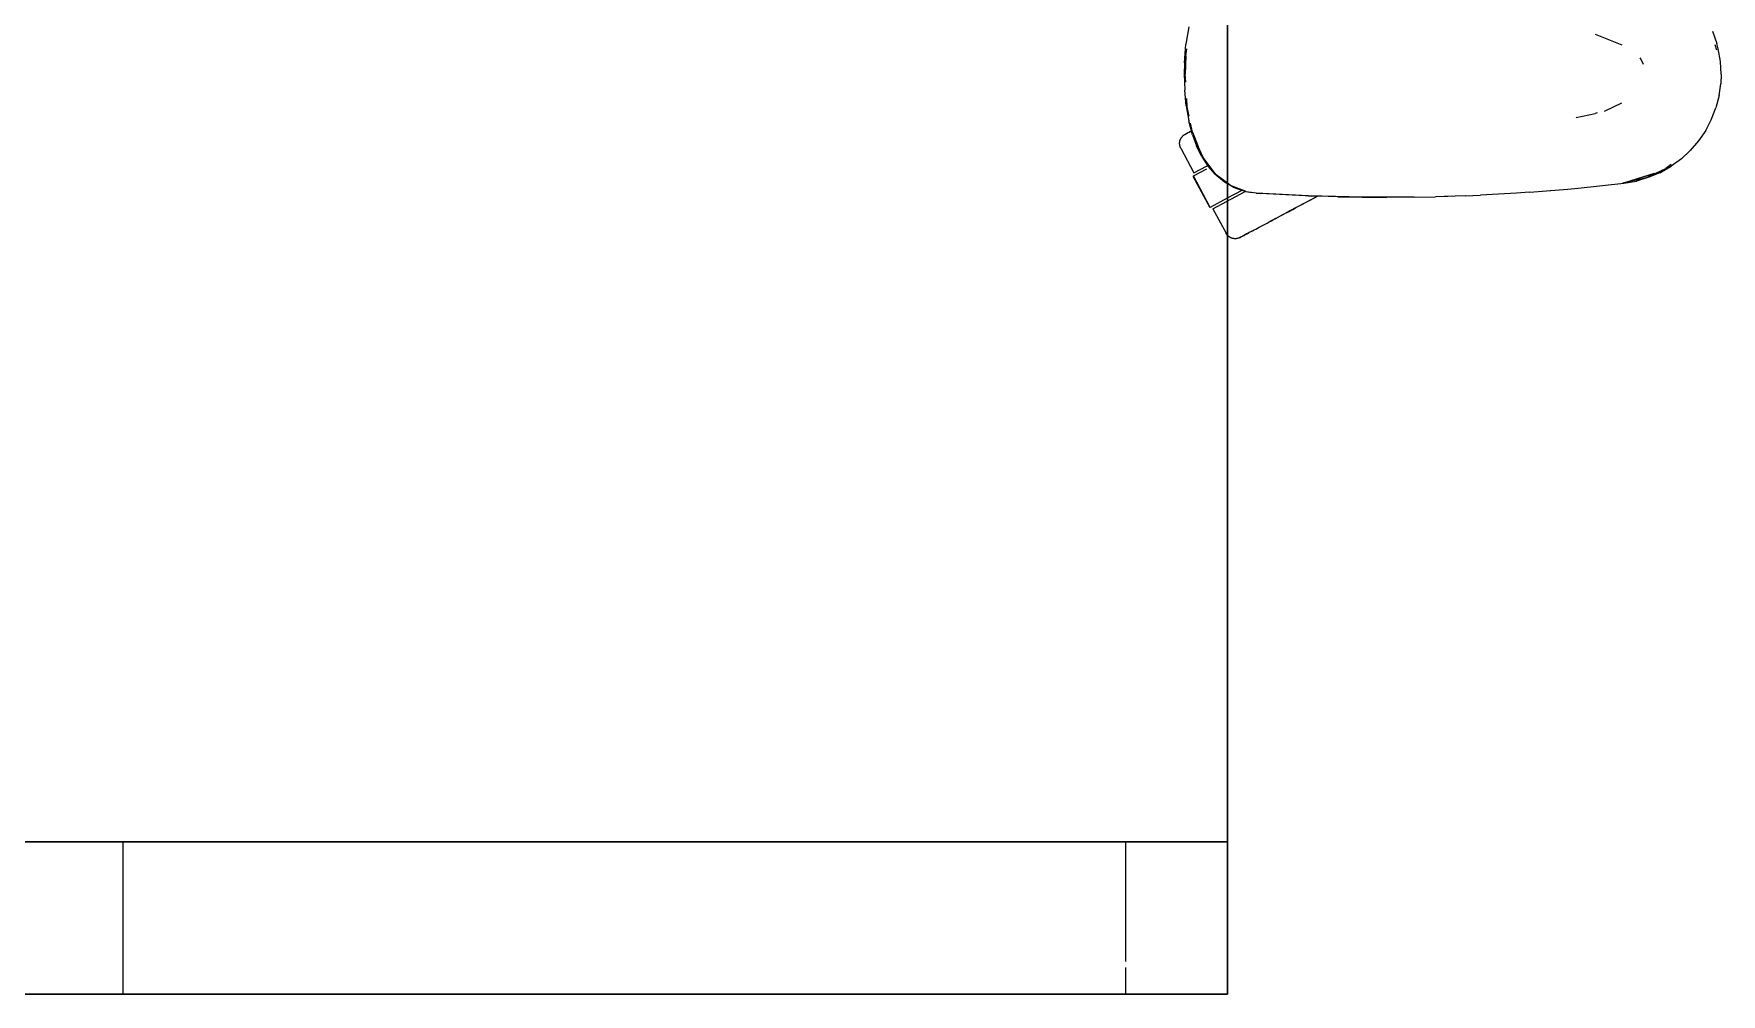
# Model space of a CAD drawing. Header units: millimetres. Extents: x 155927 to 295199, y -4084 to 97293.
# Drawn here: x 192311 to 192975, y 10700 to 11079 of the extents above; entities that cross this region are included whole.
import ezdxf

# ---------------------------------------------------------------- set-up
doc = ezdxf.new("R2010")
doc.units = ezdxf.units.MM
doc.header["$MEASUREMENT"] = 0
doc.layers.add('G-IMPT', color=8, linetype='CONTINUOUS', lineweight=9)
doc.layers.add('I-FURN', color=8, linetype='CONTINUOUS', lineweight=9)

msp = doc.modelspace()

# ---------------------------------------------------------------- linework, layer by layer
at = {"layer": 'G-IMPT'}
for p, q in [((192765.22, 11081.21), (192764.1, 11074.45)), ((192925.18, 11078.34), (192935.61, 11074.2)), ((192971.31, 11079.51), (192973.02, 11074.74)), ((192763.52, 11067.13), (192764.1, 11074.45)), ((192764.04, 11069.79), (192764.43, 11072.57)), ((192972.23, 11074.3), (192972.84, 11072.27)), ((192973.59, 11072.61), (192973.02, 11074.74)), ((192974.47, 11067.66), (192973.59, 11072.61)), ((192763.52, 11067.13), (192763.43, 11062.62)), ((192764.04, 11069.79), (192763.81, 11062.62)), ((192943.14, 11068.67), (192942.84, 11069.12)), ((192944.15, 11066.45), (192943.14, 11068.67)), ((192974.76, 11062.62), (192974.47, 11067.66)), ((192763.43, 11062.62), (192763.61, 11056.29)), ((192764, 11059.51), (192763.81, 11062.62)), ((192973.95, 11054.26), (192974.59, 11058.78)), ((192974.76, 11062.62), (192974.59, 11058.78)), ((192764.18, 11050.14), (192763.61, 11056.29)), ((192764.6, 11049.8), (192764.4, 11053)), ((192973.95, 11054.26), (192972.68, 11049.4)), ((192764.18, 11050.14), (192765.18, 11044.2)), ((192765.36, 11046.05), (192764.6, 11049.8)), ((192917.69, 11045.64), (192925.12, 11047.21)), ((192917.76, 11045.66), (192917.69, 11045.64)), ((192925.88, 11047.42), (192925.12, 11047.21)), ((192935.52, 11051.25), (192928.73, 11047.98)), ((192970.85, 11044.68), (192972.68, 11049.4)), ((192766.61, 11038.72), (192765.18, 11044.2)), ((192766.64, 11039.84), (192765.93, 11043.3)), ((192766.61, 11038.72), (192768.2, 11034.39)), ((192766.64, 11039.84), (192768.96, 11034.21)), ((192968.66, 11040.52), (192965.83, 11036.35)), ((192968.66, 11040.52), (192970.85, 11044.68)), ((192770.18, 11030.31), (192768.2, 11034.39)), ((192770.8, 11029.82), (192768.96, 11034.21)), ((192959.07, 11029.35), (192962.51, 11032.52)), ((192965.83, 11036.35), (192962.51, 11032.52)), ((192770.18, 11030.31), (192772.83, 11026.27)), ((192776.02, 11023.03), (192770.8, 11029.82)), ((192772.83, 11026.27), (192775.5, 11023.23)), ((192944.86, 11021.72), (192952.92, 11025.45)), ((192950.55, 11023.84), (192954.99, 11026.36)), ((192955.03, 11027.05), (192952.92, 11025.45)), ((192959.07, 11029.35), (192954.99, 11026.36)), ((192779.24, 11020.15), (192775.5, 11023.23)), ((192780.44, 11019.76), (192776.02, 11023.03)), ((192780.44, 11019.47), (192779.24, 11020.15)), ((192781.64, 11018.86), (192780.44, 11019.76)), ((192782.67, 11018.19), (192780.44, 11019.47)), ((192787.84, 11016.45), (192781.64, 11018.86)), ((192782.67, 11018.19), (192786.32, 11016.8)), ((192918.47, 11017.77), (192936.4, 11019.67)), ((192935.89, 11019.67), (192948.35, 11023.5)), ((192935.89, 11019.67), (192939.2, 11020.59)), ((192936.4, 11019.67), (192941.44, 11020.57)), ((192944.86, 11021.72), (192936.45, 11019.8)), ((192948.35, 11023.5), (192939.2, 11020.59)), ((192946.31, 11022.03), (192941.44, 11020.57)), ((192950.55, 11023.84), (192946.31, 11022.03)), ((192787.66, 11016.43), (192786.32, 11016.8)), ((192787.66, 11016.43), (192790.06, 11015.99)), ((192787.84, 11016.45), (192791.69, 11015.87)), ((192791.7, 11015.74), (192790.06, 11015.99)), ((192812.28, 11014.69), (192791.7, 11015.74)), ((192813.49, 11014.65), (192791.7, 11015.74)), ((192791.7, 11015.74), (192793.31, 11015.62)), ((192813.49, 11014.65), (192793.31, 11015.62)), ((192833.68, 11014.18), (192812.28, 11014.69)), ((192823.84, 11014.35), (192812.28, 11014.69)), ((192812.28, 11014.69), (192813.49, 11014.65)), ((192833.68, 11014.18), (192813.49, 11014.65)), ((192853.86, 11014.23), (192823.84, 11014.35)), ((192833.68, 11014.18), (192823.84, 11014.35)), ((192823.84, 11014.35), (192843.07, 11014.14)), ((192831.64, 11014.2), (192829.73, 11014.27)), ((192834.58, 11014.23), (192831.64, 11014.2)), ((192853.86, 11014.23), (192833.68, 11014.18)), ((192853.86, 11014.23), (192843.07, 11014.14)), ((192853.86, 11014.23), (192862.28, 11014.39)), ((192874.04, 11014.78), (192862.28, 11014.39)), ((192867.22, 11014.53), (192865.72, 11014.52)), ((192869.15, 11014.64), (192867.22, 11014.53)), ((192874.04, 11014.78), (192880.06, 11015.04)), ((192894.2, 11015.85), (192880.06, 11015.04)), ((192899.29, 11016.17), (192894.2, 11015.85)), ((192899.29, 11016.17), (192914.35, 11017.42)), ((192907.47, 11016.82), (192909.15, 11016.99)), ((192914.35, 11017.42), (192918.47, 11017.77))]:
    msp.add_line(p, q, dxfattribs=at)
at = {"layer": 'I-FURN'}
for p, q in [((192780.44, 10700.42), (192780.44, 12100.42)), ((192780.44, 12100.42), (192780.44, 10700.42)), ((192762.57, 11038.01), (192762.68, 11038.13)), ((192762.68, 11038.13), (192762.79, 11038.25)), ((192762.79, 11038.25), (192762.9, 11038.36)), ((192762.9, 11038.36), (192763.03, 11038.47)), ((192763.03, 11038.47), (192763.15, 11038.57)), ((192763.15, 11038.57), (192763.28, 11038.66)), ((192763.28, 11038.66), (192763.41, 11038.76)), ((192763.41, 11038.76), (192763.55, 11038.84)), ((192763.55, 11038.84), (192763.69, 11038.92)), ((192763.69, 11038.92), (192763.73, 11038.94)), ((192763.78, 11038.97), (192763.73, 11038.94)), ((192763.73, 11038.94), (192763.75, 11038.95)), ((192763.73, 11038.94), (192763.73, 11038.94)), ((192763.75, 11038.95), (192763.81, 11038.98)), ((192763.86, 11039.01), (192763.78, 11038.97)), ((192763.81, 11038.98), (192763.91, 11039.04)), ((192763.98, 11039.08), (192763.86, 11039.01)), ((192763.91, 11039.04), (192764.05, 11039.11)), ((192764.14, 11039.16), (192763.98, 11039.08)), ((192764.05, 11039.11), (192764.23, 11039.21)), ((192764.34, 11039.27), (192764.14, 11039.16)), ((192764.23, 11039.21), (192764.45, 11039.32)), ((192764.58, 11039.4), (192764.34, 11039.27)), ((192764.45, 11039.32), (192764.71, 11039.46)), ((192764.86, 11039.54), (192764.58, 11039.4)), ((192764.71, 11039.46), (192765, 11039.62)), ((192765.18, 11039.71), (192764.86, 11039.54)), ((192765, 11039.62), (192765.34, 11039.8)), ((192765.54, 11039.9), (192765.18, 11039.71)), ((192765.34, 11039.8), (192765.71, 11040)), ((192765.93, 11040.11), (192765.54, 11039.9)), ((192765.71, 11040), (192766.12, 11040.21)), ((192766.36, 11040.34), (192765.93, 11040.11)), ((192761.59, 11035.51), (192761.6, 11035.67)), ((192761.59, 11035.35), (192761.59, 11035.51)), ((192761.6, 11035.19), (192761.59, 11035.35)), ((192761.6, 11035.67), (192761.62, 11035.83)), ((192761.61, 11035.03), (192761.6, 11035.19)), ((192761.62, 11034.87), (192761.61, 11035.03)), ((192761.62, 11035.83), (192761.64, 11035.99)), ((192761.65, 11034.71), (192761.62, 11034.87)), ((192761.64, 11035.99), (192761.66, 11036.15)), ((192761.68, 11034.55), (192761.65, 11034.71)), ((192761.66, 11036.15), (192761.7, 11036.31)), ((192761.71, 11034.39), (192761.68, 11034.55)), ((192761.7, 11036.31), (192761.74, 11036.46)), ((192761.76, 11034.24), (192761.71, 11034.39)), ((192761.74, 11036.46), (192761.78, 11036.62)), ((192761.81, 11034.08), (192761.76, 11034.24)), ((192761.78, 11036.62), (192761.84, 11036.77)), ((192761.86, 11033.93), (192761.81, 11034.08)), ((192761.84, 11036.77), (192761.89, 11036.92)), ((192761.92, 11033.78), (192761.86, 11033.93)), ((192761.89, 11036.92), (192761.96, 11037.07)), ((192761.99, 11033.63), (192761.92, 11033.78)), ((192761.96, 11037.07), (192762.03, 11037.21)), ((192762.06, 11033.49), (192761.99, 11033.63)), ((192762.03, 11037.21), (192762.11, 11037.35)), ((192762.06, 11033.49), (192767.21, 11023.81)), ((192762.11, 11037.35), (192762.19, 11037.49)), ((192762.19, 11037.49), (192762.27, 11037.63)), ((192762.27, 11037.63), (192762.37, 11037.76)), ((192762.37, 11037.76), (192762.46, 11037.89)), ((192762.46, 11037.89), (192762.57, 11038.01)), ((192767.03, 11022.57), (192772.32, 11025.39)), ((192767.21, 11023.81), (192772.4, 11026.57)), ((192766.86, 11022.48), (192773.43, 11010.12)), ((192773.6, 11010.21), (192767.03, 11022.57)), ((192780.29, 11013.77), (192773.6, 11010.21)), ((192774.72, 11009.68), (192780.01, 11012.49)), ((192780.01, 11012.49), (192787.39, 11016.41)), ((192786.11, 11016.86), (192780.29, 11013.77)), ((192809.19, 11011.01), (192810.19, 11011.55)), ((192810.73, 11011.84), (192809.73, 11011.3)), ((192810.19, 11011.55), (192811.2, 11012.08)), ((192811.74, 11012.37), (192810.73, 11011.84)), ((192811.2, 11012.08), (192812.2, 11012.62)), ((192812.74, 11012.9), (192811.74, 11012.37)), ((192812.2, 11012.62), (192813.2, 11013.15)), ((192813.74, 11013.43), (192812.74, 11012.9)), ((192813.2, 11013.15), (192814.2, 11013.68)), ((192814.73, 11013.96), (192813.74, 11013.43)), ((192814.2, 11013.68), (192815.19, 11014.21)), ((192815.72, 11014.49), (192814.73, 11013.96)), ((192815.19, 11014.21), (192816.17, 11014.73)), ((192774.72, 11009.68), (192779.87, 10999.99)), ((192796.88, 11004.47), (192797.74, 11004.93)), ((192798.21, 11005.18), (192797.34, 11004.71)), ((192797.74, 11004.93), (192798.61, 11005.39)), ((192799.09, 11005.65), (192798.21, 11005.18)), ((192798.61, 11005.39), (192799.51, 11005.87)), ((192800, 11006.13), (192799.09, 11005.65)), ((192799.51, 11005.87), (192800.42, 11006.35)), ((192800.92, 11006.62), (192800, 11006.13)), ((192800.42, 11006.35), (192801.35, 11006.85)), ((192801.86, 11007.12), (192800.92, 11006.62)), ((192801.35, 11006.85), (192802.3, 11007.35)), ((192802.81, 11007.62), (192801.86, 11007.12)), ((192802.3, 11007.35), (192803.25, 11007.86)), ((192803.78, 11008.14), (192802.81, 11007.62)), ((192803.25, 11007.86), (192804.22, 11008.37)), ((192804.75, 11008.65), (192803.78, 11008.14)), ((192804.22, 11008.37), (192805.2, 11008.89)), ((192805.73, 11009.18), (192804.75, 11008.65)), ((192805.2, 11008.89), (192806.19, 11009.42)), ((192806.72, 11009.7), (192805.73, 11009.18)), ((192806.19, 11009.42), (192807.18, 11009.95)), ((192807.72, 11010.23), (192806.72, 11009.7)), ((192807.18, 11009.95), (192808.18, 11010.48)), ((192808.72, 11010.77), (192807.72, 11010.23)), ((192808.18, 11010.48), (192809.19, 11011.01)), ((192809.73, 11011.3), (192808.72, 11010.77)), ((192779.89, 10999.95), (192779.87, 10999.99)), ((192779.97, 10999.81), (192779.89, 10999.95)), ((192780.06, 10999.68), (192779.97, 10999.81)), ((192780.15, 10999.54), (192780.06, 10999.68)), ((192780.25, 10999.41), (192780.15, 10999.54)), ((192780.35, 10999.29), (192780.25, 10999.41)), ((192780.45, 10999.17), (192780.35, 10999.29)), ((192780.57, 10999.05), (192780.45, 10999.17)), ((192780.68, 10998.94), (192780.57, 10999.05)), ((192780.8, 10998.83), (192780.68, 10998.94)), ((192780.93, 10998.73), (192780.8, 10998.83)), ((192781.05, 10998.63), (192780.93, 10998.73)), ((192781.19, 10998.54), (192781.05, 10998.63)), ((192781.32, 10998.45), (192781.19, 10998.54)), ((192781.46, 10998.37), (192781.32, 10998.45)), ((192781.6, 10998.29), (192781.46, 10998.37)), ((192781.75, 10998.22), (192781.6, 10998.29)), ((192781.89, 10998.16), (192781.75, 10998.22)), ((192785.18, 10998.25), (192785.03, 10998.19)), ((192785.32, 10998.33), (192785.18, 10998.25)), ((192785.32, 10998.33), (192785.34, 10998.34)), ((192785.33, 10998.33), (192785.32, 10998.33)), ((192785.37, 10998.35), (192785.33, 10998.33)), ((192785.34, 10998.34), (192785.4, 10998.37)), ((192785.45, 10998.39), (192785.37, 10998.35)), ((192785.4, 10998.37), (192785.5, 10998.42)), ((192785.58, 10998.46), (192785.45, 10998.39)), ((192785.5, 10998.42), (192785.65, 10998.5)), ((192785.74, 10998.55), (192785.58, 10998.46)), ((192785.65, 10998.5), (192785.83, 10998.59)), ((192785.94, 10998.65), (192785.74, 10998.55)), ((192785.83, 10998.59), (192786.04, 10998.71)), ((192786.18, 10998.78), (192785.94, 10998.65)), ((192786.04, 10998.71), (192786.3, 10998.85)), ((192786.46, 10998.93), (192786.18, 10998.78)), ((192786.3, 10998.85), (192786.6, 10999)), ((192786.78, 10999.1), (192786.46, 10998.93)), ((192786.6, 10999), (192786.94, 10999.18)), ((192787.13, 10999.29), (192786.78, 10999.1)), ((192786.94, 10999.18), (192787.31, 10999.38)), ((192787.53, 10999.5), (192787.13, 10999.29)), ((192787.31, 10999.38), (192787.72, 10999.6)), ((192787.95, 10999.72), (192787.53, 10999.5)), ((192787.72, 10999.6), (192788.16, 10999.84)), ((192788.42, 10999.97), (192787.95, 10999.72)), ((192788.16, 10999.84), (192788.65, 11000.09)), ((192788.92, 11000.24), (192788.42, 10999.97)), ((192788.65, 11000.09), (192789.16, 11000.37)), ((192789.46, 11000.52), (192788.92, 11000.24)), ((192789.16, 11000.37), (192789.71, 11000.66)), ((192790.03, 11000.83), (192789.46, 11000.52)), ((192789.71, 11000.66), (192790.3, 11000.97)), ((192790.3, 11000.97), (192790.92, 11001.3)), ((192790.92, 11001.3), (192791.56, 11001.64)), ((192791.56, 11001.64), (192792.24, 11002)), ((192792.24, 11002), (192792.95, 11002.38)), ((192792.95, 11002.38), (192793.68, 11002.77)), ((192793.68, 11002.77), (192794.45, 11003.18)), ((192794.45, 11003.18), (192795.23, 11003.59)), ((192795.23, 11003.59), (192796.04, 11004.03)), ((192796.04, 11004.03), (192796.88, 11004.47)), ((192797.34, 11004.71), (192796.49, 11004.26)), ((192782.05, 10998.1), (192781.89, 10998.16)), ((192782.2, 10998.05), (192782.05, 10998.1)), ((192782.35, 10998), (192782.2, 10998.05)), ((192782.51, 10997.96), (192782.35, 10998)), ((192782.67, 10997.93), (192782.51, 10997.96)), ((192782.82, 10997.9), (192782.67, 10997.93)), ((192782.98, 10997.88), (192782.82, 10997.9)), ((192783.14, 10997.86), (192782.98, 10997.88)), ((192783.31, 10997.86), (192783.14, 10997.86)), ((192783.47, 10997.85), (192783.31, 10997.86)), ((192783.63, 10997.86), (192783.47, 10997.85)), ((192783.79, 10997.87), (192783.63, 10997.86)), ((192783.95, 10997.89), (192783.79, 10997.87)), ((192784.11, 10997.91), (192783.95, 10997.89)), ((192784.27, 10997.94), (192784.11, 10997.91)), ((192784.42, 10997.98), (192784.27, 10997.94)), ((192784.58, 10998.02), (192784.42, 10997.98)), ((192784.73, 10998.07), (192784.58, 10998.02)), ((192784.88, 10998.12), (192784.73, 10998.07)), ((192785.03, 10998.19), (192784.88, 10998.12)), ((192740.44, 10760.42), (191220.44, 10760.42)), ((192215.44, 10760.42), (192345.8, 10760.42)), ((192345.8, 10760.42), (192780.44, 10760.42)), ((192345.8, 10700.42), (192345.8, 10760.42)), ((192345.8, 10700.42), (192345.8, 10760.42)), ((192780.44, 10760.42), (192740.44, 10760.42)), ((192740.44, 10713.32), (192740.44, 10760.42)), ((192740.44, 10713.32), (192740.44, 10760.42)), ((192780.44, 10700.42), (192780.44, 10760.42)), ((192780.44, 10700.42), (192780.44, 10760.42)), ((192740.44, 10700.42), (192740.44, 10711)), ((192740.44, 10700.42), (192740.44, 10711)), ((191220.44, 10700.42), (192740.44, 10700.42)), ((191980.44, 10700.42), (192780.44, 10700.42)), ((192780.44, 10700.42), (191980.44, 10700.42)), ((192345.8, 10700.42), (192215.44, 10700.42)), ((192780.44, 10700.42), (192345.8, 10700.42)), ((192740.44, 10700.42), (192780.44, 10700.42))]:
    msp.add_line(p, q, dxfattribs=at)

doc.saveas('drawing.dxf')
